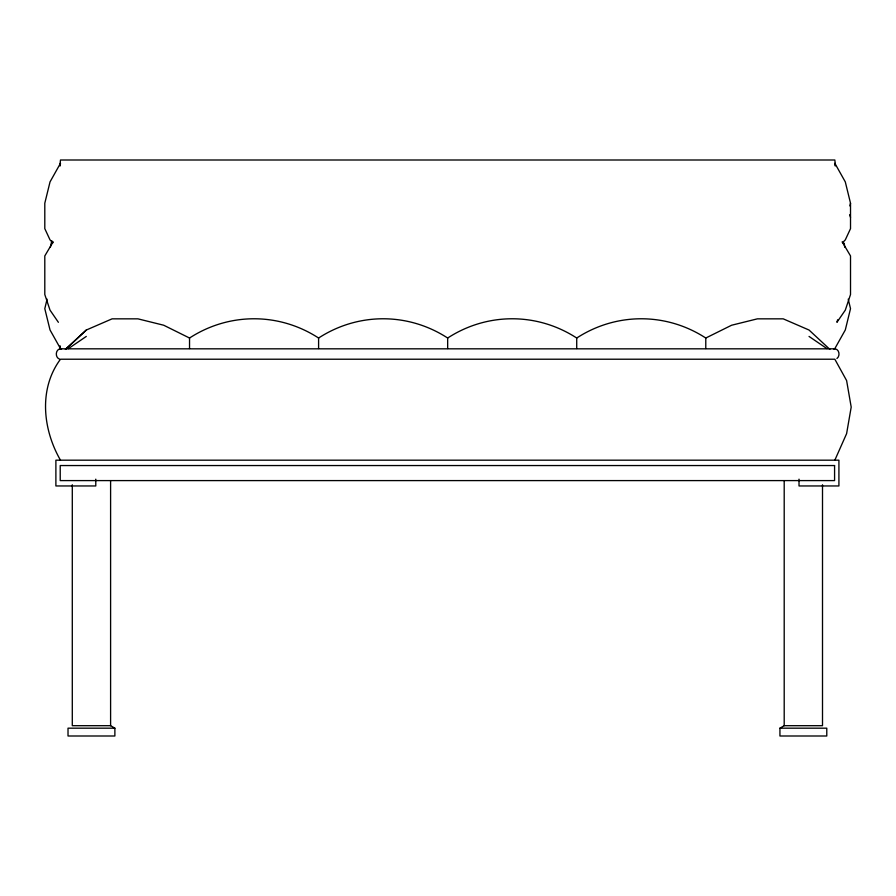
<?xml version="1.0" encoding="UTF-8"?>
<svg xmlns="http://www.w3.org/2000/svg" width="896" height="896" viewBox="0 0 896 896"><rect width="100%" height="100%" fill="white"/><g stroke="black" fill="none" stroke-linecap="round" stroke-linejoin="round"><path stroke-width="1.34" d="M50.366 247.184L51.834 240.666M59.886 165.514L60.48 160.003L834.837 160.003L835.442 165.514M60.133 165.939L60.48 163.274L50.03 181.899L44.8 203.213L44.8 228.648L50.03 239.893L52.875 242.782M47.085 299.152L44.8 308.661L50.03 329.974L60.48 348.6L60.133 345.934M849.867 205.923L850.517 203.213L845.298 181.899L834.837 163.274L835.184 165.939M837.626 319.771L836.931 322.314L845.298 310.139L850.517 294.526L850.517 255.931L842.162 241.808M834.837 460.186L846.608 433.642L851.2 407.098L846.608 380.565L834.837 359.218L60.48 359.218C38.427 388.842 42.806 429.565 60.48 460.186M834.837 348.6L845.298 329.974L850.517 308.661L848.232 299.152M53.166 241.808L44.8 255.931L44.8 294.526L50.03 310.139L58.386 322.314M842.442 242.782L845.298 239.893L850.517 228.648L850.517 203.213M836.931 358.512C840.392 356.059 839.429 349.171 834.837 348.824L60.48 348.824C55.44 349.194 54.858 357.381 59.394 359.038M86.296 330.03L65.442 349.395L86.296 330.03L112.101 318.842L137.917 318.842L163.733 325.237L189.538 338.027C229.051 312.357 279.082 312.357 318.595 338.027C358.12 312.357 408.15 312.357 447.664 338.027C487.178 312.357 537.208 312.357 576.722 338.027C616.235 312.357 666.266 312.357 705.779 338.027L731.595 325.237L757.4 318.842L783.216 318.842L809.032 330.03L829.875 349.395M68.331 348.667L86.296 336.426M779.934 728.179L826.784 728.179L826.784 735.997L779.934 735.997L779.934 728.179L784.202 725.693L822.506 725.693L822.506 484.77M833.75 349.003L834.837 348.824M114.878 728.179L68.018 728.179L68.018 735.997L114.878 735.997L114.878 728.179L110.6 725.693L72.296 725.693L72.296 484.77M60.48 348.824L61.566 349.003M809.032 336.426L826.986 348.656M849.654 214.738L850.517 217.336M844.267 243.23L844.693 247.184M59.886 346.36L60.178 349.115M799.019 479.158L799.019 485.957L838.914 485.957L838.914 460.186L55.888 460.186L55.888 485.957L95.782 485.957L95.782 479.158M784.202 480.592L784.202 725.693M705.779 338.027L705.779 348.533M576.722 338.027L576.722 348.533M447.664 338.027L447.664 348.533M318.595 338.027L318.595 348.533M189.538 338.027L189.538 348.533M110.6 480.592L110.6 725.693M834.579 465.55L60.222 465.55L60.222 480.592L834.579 480.592L834.579 465.55"/></g></svg>
